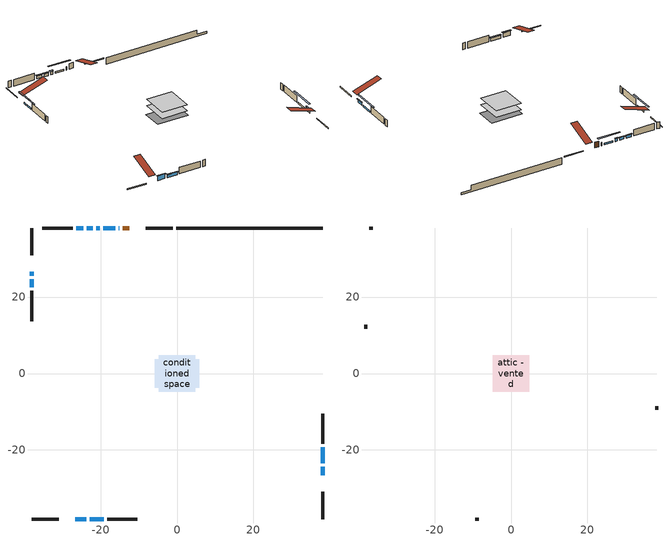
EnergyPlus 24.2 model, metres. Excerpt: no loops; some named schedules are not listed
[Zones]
conditioned space
 floor adiabatic (AdiabaticFloorConstruction): -4.79,-4.79 -4.79,4.79 4.79,4.79 4.79,-4.79 z0.67
 floor foundation (Slab1 construction): -5.84,-3.71 -5.84,3.71 5.84,3.71 5.84,-3.71 z-1.71
 wall outside (RimJoist1 construction): -1.07,38.07 -8.23,38.07 / -38.07,-38.07 -30.9,-38.07 / -38.07,38.07 -38.07,30.9 / 38.07,-38.07 38.07,-30.9 z0.67:0.97
 wall outside (AdiabaticWallConstruction 1): -12.54,38.07 -14.13,38.07 z0.67:2.7
 wall outside (AdiabaticWallConstruction): -15.06,38.07 -15.28,38.07 z0.67:1.89; -16.2,38.07 -19.33,38.07 / -38.07,26.59 -38.07,25.54 / -38.07,24.62 -38.07,22.53 / 38.07,-23.47 38.07,-19.31 z0.67:1.26; 38.07,-26.59 38.07,-24.4 z0.67:1.81; -20.26,38.07 -21.13,38.07 z0.67:1.74; -22.05,38.07 -23.6,38.07 z0.67:1.64; -24.53,38.07 -26.36,38.07 / -22.84,-38.07 -19.18,-38.07 z0.67:1.69; -26.59,-38.07 -23.77,-38.07 z0.67:2.3
 wall outside (Wall1 construction): -27.29,38.07 -35.2,38.07 / -18.25,-38.07 -10.34,-38.07 / -38.07,21.61 -38.07,13.69 / 38.07,-18.38 38.07,-10.47 z0.67:3.11
 wall foundation (FoundationWall1 construction): -0.14,38.07,-1.71 -0.14,38.07,0.67 34.25,38.07,0.67 34.25,38.07,-0.93 38.07,38.07,-0.93 38.07,38.07,-1.71
 window (WindowConstruction 6): -15.06,38.07 -15.27,38.07 z0.67:1.89
 window (WindowConstruction 8): -16.2,38.07 -19.33,38.07 z0.67:1.26
 window (WindowConstruction 9): -38.07,26.59 -38.07,25.55 z0.67:1.26
 window (WindowConstruction 10): -38.07,24.62 -38.07,22.54 z0.67:1.26
 window (WindowConstruction): 38.07,-26.59 38.07,-24.4 z0.67:1.81
 window (WindowConstruction 1): -20.26,38.07 -21.12,38.07 z0.67:1.74
 window (WindowConstruction 2): -22.05,38.07 -23.6,38.07 z0.67:1.64
 window (WindowConstruction 3): -24.53,38.07 -26.36,38.07 z0.67:1.68
 window (WindowConstruction 4): -26.59,-38.07 -23.77,-38.07 z0.67:2.29
 window (WindowConstruction 5): -22.84,-38.07 -19.18,-38.07 z0.67:1.68
 window (WindowConstruction 7): 38.07,-23.47 38.07,-19.31 z0.67:1.26
 door (Door): -12.54,38.07 -14.13,38.07 z0.67:2.7
 ceiling adiabatic (AdiabaticFloorConstruction): 4.79,-4.79 4.79,4.79 -4.79,4.79 -4.79,-4.79 z0.67
attic - vented
 floor to conditioned space (Floor1 construction Reversed): -4.78,-4.78 -4.78,4.78 4.78,4.78 4.78,-4.78 z3.11
 wall outside (Wall2 construction): -36.13,38.07 -37.14,38.07 / -9.41,-38.07 -8.4,-38.07 / -38.07,12.76 -38.07,11.76 / 38.07,-9.54 38.07,-8.53 z0.67:3.11
 roof outside (Roof1 construction): -11.61,38.07,3.11 -11.61,28.75,6.22 -9.16,28.75,6.22 -9.16,38.07,3.11; -27.52,-38.07,3.11 -27.52,-28.75,6.22 -29.97,-28.75,6.22 -29.97,-38.07,3.11; -38.07,27.52,3.11 -28.75,27.52,6.22 -28.75,29.97,6.22 -38.07,29.97,3.11; 38.07,-27.52,3.11 28.75,-27.52,6.22 28.75,-29.97,6.22 38.07,-29.97,3.11
shading: -21.97,38.07 -13.56,38.07 -13.56,38.48 -21.97,38.48 z3.89; -38.07,22.91 -38.07,29.23 -38.48,29.23 -38.48,22.91 z3.89; -38.07,19.9 -38.07,27.26 -38.48,27.26 -38.48,19.9 z3.89; 38.07,-24.2 38.07,-26.79 38.48,-26.79 38.48,-24.2 z2.01; -21.33,38.07 -20.06,38.07 -20.06,38.48 -21.33,38.48 z1.94; -23.8,38.07 -21.85,38.07 -21.85,38.48 -23.8,38.48 z1.84; -26.56,38.07 -24.33,38.07 -24.33,38.48 -26.56,38.48 z1.89; -23.57,-38.07 -26.79,-38.07 -26.79,-38.48 -23.57,-38.48 z2.5; -18.98,-38.07 -23.04,-38.07 -23.04,-38.48 -18.98,-38.48 z1.89; 38.07,-16.67 38.07,-26.11 38.48,-26.11 38.48,-16.67 z3.89
[Building]
Building 1: Terrain=Suburbs
[Site:Location]
Edmonton Intl AP_AB: Latitude {deg}=53.31; Longitude {deg}=-113.58; Time Zone {hr}=-7; Elevation {m}=723; Keep Site Location Information=Yes
[Site:GroundTemperature:Shallow]
-1.56185, -3.61833, -3.78302, -2.80711, 1.11059, 5.01004, 8.39065, 10.5322, 10.7141, 8.97234, 5.67794, 1.89811
[Site:WaterMainsTemperature]
Calculation Method=Schedule; Temperature Schedule=mains temperature schedule
[Material] Roughness=Rough; Thermal Absorptance=0.9
Name | Thickness {m} | Conductivity {W/m-K} | Density {kg/m3} | Specific Heat {J/kg-K} | Solar Absorptance | Visible Absorptance
asphalt or fiberglass shingles | 0.00635 | 0.162714 | 1121.4 | 1465.45 | 0.4 | 0.4
ceiling loosefill ins | 0.169333 | 0.0480833 | 16.02 | 1046.75 | 0.7 | 0.7
ceiling stud and cavity | 0.1397 | 0.146378 | 65.682 | 1177.47 | 0.7 | 0.7
concrete 4.0 in. | 0.1016 | 1.803125 | 2242.8 | 837.4 | 0.7 | 0.7
concrete 8.0 in. | 0.2032 | 1.803125 | 2242.8 | 837.4 | 0.7 | 0.7
door material | 0.04445 | 0.188738 | 512.64 | 1214.23 | 0.7 | 0.7
exterior vertical ins | 0.00553438 | 0.029427 | 32.04 | 1214.23 | 0.7 | 0.7
floor covering | 0.0127 | 0.0433444 | 54.468 | 1339.84 | 0.6 | 0.6
floor rigid ins; wall rigid ins | 0.512978 | 0.029427 | 32.04 | 1214.23 | 0.7 | 0.7
floor stud and cavity | 0.1397 | 1.75129 | 37.0049 | 1207.88 | 0.7 | 0.7
furniture material conditioned space 1 | 0.1524 | 0.115458 | 640.8 | 1214.23 | 0.6 | 0.6
gypsum board | 0.0127 | 0.160291 | 801 | 837.4 | 0.6 | 0.6
gypsum board 1 | 0.0127 | 0.160291 | 801 | 837.4 | 0.7 | 0.7
osb sheathing 0.5 in. | 0.0127 | 0.115458 | 512.64 | 1214.23 | 0.7 | 0.7
osb sheathing 0.75 in. | 0.01905 | 0.115458 | 512.64 | 1214.23 | 0.7 | 0.7
rim joist stud and cavity | 0.0508 | 0.153904 | 50.32683 | 1063.81 | 0.6 | 0.6
wall stud and cavity | 0.1397 | 0.0895467 | 139.0536 | 1170.24 | 0.7 | 0.7
wall stud and cavity 1 | 0.0889 | 6.1454 | 50.32683 | 1063.81 | 0.6 | 0.6
wall stud and cavity 2 | 0.0889 | 0.380278 | 52.3479 | 1209.89 | 0.7 | 0.7
wall stud and cavity 3 | 0.0889 | 0.391764 | 83.0341 | 1211.67 | 0.7 | 0.7
wood siding | 0.0254 | 0.102417 | 544.68 | 1172.36 | 0.4 | 0.4
wood siding 1 | 0.00254 | 0.102417 | 544.68 | 1172.36 | 0.4 | 0.4
wood siding 2; wood siding 3; wood siding 4 | 0.0254 | 0.102417 | 544.68 | 1172.36 | 0.7 | 0.7
[WindowMaterial:SimpleGlazingSystem]
Name | U-Factor {W/m2-K} | Solar Heat Gain Coefficient
WindowMaterial | 2.66696 | 0.54
WindowMaterial 1 | 2.67661 | 0.5
WindowMaterial 2 | 4.08646 | 0.55
WindowMaterial 3 | 2.671499 | 0.53
WindowMaterial 4 | 2.65901 | 0.57
WindowMaterial 5 | 5.00743 | 0.62
WindowMaterial 6 | 2.6908 | 0.46
WindowMaterial 7 | 2.69308 | 0.44
[Construction]
AdiabaticFloorConstruction: floor stud and cavity, floor rigid ins, osb sheathing 0.75 in., floor covering
AdiabaticWallConstruction: wood siding 3, wall rigid ins, wall stud and cavity 2, gypsum board
AdiabaticWallConstruction 1: wood siding 4, wall rigid ins, wall stud and cavity 2, gypsum board
Door: door material
Floor1 construction Reversed: gypsum board, ceiling stud and cavity, ceiling loosefill ins
FoundationWall1 construction: concrete 8.0 in., gypsum board 1
furniture construction conditioned space 1: furniture material conditioned space 1
PartitionWallConstruction: gypsum board, wall stud and cavity 3, gypsum board
RimJoist1 construction: wood siding 2, rim joist stud and cavity
Roof1 construction: asphalt or fiberglass shingles
Slab1 construction: concrete 4.0 in.
Wall1 construction: wood siding, osb sheathing 0.5 in., wall stud and cavity, gypsum board
Wall2 construction: wood siding 1, wall stud and cavity 1
WindowConstruction: WindowMaterial
WindowConstruction 1: WindowMaterial 1
WindowConstruction 10; WindowConstruction 7: WindowMaterial 6
WindowConstruction 2: WindowMaterial 2
WindowConstruction 3; WindowConstruction 5: WindowMaterial 3
WindowConstruction 4: WindowMaterial 4
WindowConstruction 6: WindowMaterial 5
WindowConstruction 8; WindowConstruction 9: WindowMaterial 7
[Zone] Multiplier=1; Part of Total Floor Area=Yes
Name | Volume {m3}
attic - vented | 46.1826
conditioned space | 449.2
[Space]
Name | Zone | Volume {m3}
attic - vented 1 | attic - vented | 46.1826
conditioned space 1 | conditioned space | 449.2
[ZoneInfiltration:EffectiveLeakageArea]
infil attic - vented 1: Zone or Space=attic - vented 1; Schedule=Always On Discrete; Effective Air Leakage Area {cm2}=3185.04; Stack Coefficient=0.000385605; Wind Coefficient=1.32676e-05
[ZoneMixing]
whole house fan mix: Zone or Space=attic - vented; Schedule=Always On Continuous; Design Flow Rate Calculation Method=Flow/Zone; Design Flow Rate {m3/s}=0; Source Zone or Space=conditioned space
[SurfaceProperty:ExposedFoundationPerimeter]
Slab1: Exposed Perimeter Calculation Method=TotalExposedPerimeter; Total Exposed Perimeter {m}=38.203
[InternalMass] Zone or ZoneList=conditioned space; Space or SpaceList=conditioned space 1
Name | Construction | Surface Area {m2}
furniture mass conditioned space 1 | furniture construction conditioned space 1 | 71.3198
partition wall mass | PartitionWallConstruction | 178.3
[Lights]
interior lighting: Zone or ZoneList or Space or SpaceList=conditioned space 1; Schedule=interior lighting schedule; Design Level Calculation Method=LightingLevel; Lighting Level {W}=343.2; Return Air Fraction=0; Fraction Radiant=0.6; Fraction Visible=0.2; Fraction Replaceable=1
[People]
occupants: Zone or ZoneList or Space or SpaceList=conditioned space 1; Number of People Schedule=occupants schedule; Number of People Calculation Method=People; Number of People=3; Fraction Radiant=0.314171; Sensible Heat Fraction=0.56303; Activity Level Schedule=occupants activity schedule; Carbon Dioxide Generation Rate {m3/s-W}=0; Enable ASHRAE 55 Comfort Warnings=No; Mean Radiant Temperature Calculation Type=EnclosureAveraged
[ElectricEquipment] Zone or ZoneList or Space or SpaceList=conditioned space 1; Design Level Calculation Method=EquipmentLevel
Name | Schedule | Design Level {W} | Fraction Latent | Fraction Radiant | Fraction Lost
clothes dryer | clothes dryer schedule | 140.772 | 0.015 | 0.081 | 0.85
clothes washer | clothes washer schedule | 32.1985 | 0.03 | 0.162 | 0.7
cooking range | cooking range schedule | 215.147 | 0.08 | 0.432 | 0.2
dishwasher | dishwasher schedule | 66.8632 | 0.3 | 0.18 | 0.4
fridge | fridge schedule | 72.9452 | 0 | 0.6 | 0
mech vent bath fan 0 | mech vent bath fan 0 schedule | 50.2 | 0 | 0 | 1
mech vent bath fan 1 | mech vent bath fan 1 schedule | 50.2 | 0 | 0 | 1
mech vent house fan | mech vent house fan schedule | 0 | 0 | 0 | 1
mech vent house fan cfis | mech vent house fan cfis schedule | 0 | 0 | 0 | 0
mech vent range fan 0 | mech vent range fan 0 schedule | 57 | 0 | 0 | 1
misc plug loads | misc plug loads schedule | 494.7 | 0.045 | 0.513 | 0.1
whole house fan | Always On Discrete | 0 | 0 | 0 | 1
[OtherEquipment] Zone or ZoneList or Space or SpaceList=conditioned space 1; Design Level Calculation Method=EquipmentLevel
Name | Fuel Type | Schedule | Design Level {W} | Fraction Latent | Fraction Radiant | Fraction Lost
clothes dryer 1 | Electricity | clothes dryer schedule | 0 | 0.015 | 0.081 | 0.85
cooking range 1 | Electricity | cooking range schedule | 0 | 0.08 | 0.432 | 0.2
general water use latent | None | general water use schedule | 62.594 | 1 | 0 | 0
general water use sensible | None | general water use schedule | -61.6891 | 0 | 0.6 | 0
mech vent house fan latent load | None | Always On Discrete | 0 | 1 | 0 | 0
mech vent house fan sensible load | None | Always On Discrete | 0 | 0 | 0 | 0
water heater energy adjustment1 | NaturalGas | Always On Discrete | 0.01 | 0 | 0 | 1
[ZoneInfiltration:DesignFlowRate] Zone or ZoneList or Space or SpaceList=conditioned space 1; Schedule=Always On Discrete; Design Flow Rate Calculation Method=Flow/Zone; Design Flow Rate {m3/s}=0
infil flow; natural vent flow; whole house fan flow
[AvailabilityManager:Scheduled]
furnace airloop Availability Manager: Schedule=Always On Discrete
[Foundation:Kiva]
Foundation Kiva 1: Initial Indoor Air Temperature {C}=18; Wall Height Above Grade {m}=0.670011; Wall Depth Below Slab {m}=0.2032; Custom Block Material Name 1=exterior vertical ins; Custom Block Depth 1 {m}=2.38; Custom Block X Position 1 {m}=0.2159; Custom Block Z Position 1 {m}=0
[Foundation:Kiva:Settings]
Soil Conductivity {W/m-K}=0.849921; Soil Density {kg/m3}=1842.3; Soil Specific Heat {J/kg-K}=418.7; Ground Solar Absorptivity=0.9; Ground Thermal Absorptivity=0.9; Ground Surface Roughness {m}=0.03; Far-Field Width {m}=40; Deep-Ground Boundary Condition=ZeroFlux; Deep-Ground Depth {m}=40; Minimum Cell Dimension {m}=0.2; Maximum Cell Growth Coefficient=3; Simulation Timestep=Timestep
[Exterior:Lights]
exterior lighting: Schedule=exterior lighting schedule; Design Level {W}=75.6
[EnergyManagementSystem:GlobalVariable]
furnace_airloop_Fan_RTF
infil_program_Qfan
infil_program_Qinf
natural_vent_program_Qnv
natural_vent_program_Qwhf
[EnergyManagementSystem:Sensor]
Name | Output:Variable or Output:Meter Index Key | Output:Variable or Output:Meter
airflow_gain | infil flow | Infiltration Sensible Heat Gain Energy
airflow_gain_1 | natural vent flow | Infiltration Sensible Heat Gain Energy
airflow_gain_2 | whole house fan flow | Infiltration Sensible Heat Gain Energy
airflow_loss | infil flow | Infiltration Sensible Heat Loss Energy
airflow_loss_1 | natural vent flow | Infiltration Sensible Heat Loss Energy
airflow_loss_2 | whole house fan flow | Infiltration Sensible Heat Loss Energy
clg_load_cond |  | Cooling:EnergyTransfer:Zone:CONDITIONED SPACE
clg_sp_s; clg_sp_s_1 | cooling setpoint | Schedule Value
clothes_dryer_exhaust_0_sch_s | clothes dryer exhaust 0 schedule | Schedule Value
cool_season | cooling season schedule | Schedule Value
htg_load_cond |  | Heating:EnergyTransfer:Zone:CONDITIONED SPACE
htg_sp_s; htg_sp_s_1 | heating setpoint | Schedule Value
ig_ee_conv | clothes dryer | Electric Equipment Convective Heating Energy
ig_ee_conv_2 | cooking range | Electric Equipment Convective Heating Energy
ig_ee_conv_4 | fridge | Electric Equipment Convective Heating Energy
ig_ee_conv_5 | misc plug loads | Electric Equipment Convective Heating Energy
ig_ee_conv_6 | whole house fan | Electric Equipment Convective Heating Energy
ig_ee_rad | clothes dryer | Electric Equipment Radiant Heating Energy
ig_ee_rad_2 | cooking range | Electric Equipment Radiant Heating Energy
ig_ee_rad_4 | fridge | Electric Equipment Radiant Heating Energy
ig_ee_rad_5 | misc plug loads | Electric Equipment Radiant Heating Energy
ig_ee_rad_6 | whole house fan | Electric Equipment Radiant Heating Energy
ig_lgt_conv | interior lighting | Lights Convective Heating Energy
ig_lgt_rad | interior lighting | Lights Radiant Heating Energy
ig_lgt_vis | interior lighting | Lights Visible Radiation Heating Energy
ig_oe_conv | clothes dryer 1 | Other Equipment Convective Heating Energy
ig_oe_conv_1 | cooking range 1 | Other Equipment Convective Heating Energy
ig_oe_conv_2 | general water use latent | Other Equipment Convective Heating Energy
ig_oe_conv_3 | general water use sensible | Other Equipment Convective Heating Energy
ig_oe_conv_4 | water heater energy adjustment1 | Other Equipment Convective Heating Energy
ig_oe_rad | clothes dryer 1 | Other Equipment Radiant Heating Energy
ig_oe_rad_1 | cooking range 1 | Other Equipment Radiant Heating Energy
ig_oe_rad_2 | general water use latent | Other Equipment Radiant Heating Energy
ig_oe_rad_3 | general water use sensible | Other Equipment Radiant Heating Energy
ig_oe_rad_4 | water heater energy adjustment1 | Other Equipment Radiant Heating Energy
ig_ppl_conv | occupants | People Convective Heating Energy
ig_ppl_rad | occupants | People Radiant Heating Energy
im_conv | furniture mass conditioned space 1 | Surface Inside Face Convection Heat Gain Energy
im_conv_1 | partition wall mass | Surface Inside Face Convection Heat Gain Energy
im_ig | furniture mass conditioned space 1 | Surface Inside Face Internal Gains Radiation Heat Gain Energy
im_ig_1 | partition wall mass | Surface Inside Face Internal Gains Radiation Heat Gain Energy
im_lgt | furniture mass conditioned space 1 | Surface Inside Face Lights Radiation Heat Gain Energy
im_lgt_1 | partition wall mass | Surface Inside Face Lights Radiation Heat Gain Energy
im_sol | furniture mass conditioned space 1 | Surface Inside Face Solar Radiation Heat Gain Energy
im_sol_1 | partition wall mass | Surface Inside Face Solar Radiation Heat Gain Energy
im_surf | furniture mass conditioned space 1 | Surface Inside Face Net Surface Thermal Radiation Heat Gain Energy
im_surf_1 | partition wall mass | Surface Inside Face Net Surface Thermal Radiation Heat Gain Energy
mech_vent_bath_fan_0_sch_s | mech vent bath fan 0 schedule | Schedule Value
mech_vent_bath_fan_1_sch_s | mech vent bath fan 1 schedule | Schedule Value
mech_vent_range_fan_0_sch_s | mech vent range fan 0 schedule | Schedule Value
mv_conv | mech vent bath fan 0 | Electric Equipment Convective Heating Energy
mv_conv_1 | mech vent bath fan 1 | Electric Equipment Convective Heating Energy
mv_conv_2 | mech vent house fan | Electric Equipment Convective Heating Energy
mv_conv_3 | mech vent house fan cfis | Electric Equipment Convective Heating Energy
mv_conv_4 | mech vent range fan 0 | Electric Equipment Convective Heating Energy
mv_conv_5 | mech vent house fan latent load | Other Equipment Convective Heating Energy
mv_conv_6 | mech vent house fan sensible load | Other Equipment Convective Heating Energy
mv_rad | mech vent bath fan 0 | Electric Equipment Radiant Heating Energy
mv_rad_1 | mech vent bath fan 1 | Electric Equipment Radiant Heating Energy
mv_rad_2 | mech vent house fan | Electric Equipment Radiant Heating Energy
mv_rad_3 | mech vent house fan cfis | Electric Equipment Radiant Heating Energy
mv_rad_4 | mech vent range fan 0 | Electric Equipment Radiant Heating Energy
mv_rad_5 | mech vent house fan latent load | Other Equipment Radiant Heating Energy
mv_rad_6 | mech vent house fan sensible load | Other Equipment Radiant Heating Energy
natural_vent_s | natural vent schedule | Schedule Value
out_pb_s |  | Site Outdoor Air Barometric Pressure
out_wt_s |  | Site Outdoor Air Humidity Ratio
site_vw_s |  | Site Wind Speed
ss_back_out | Window1 | Surface Window Shortwave from Zone Back Out Window Heat Transfer Rate
ss_back_out_1 | Window11 | Surface Window Shortwave from Zone Back Out Window Heat Transfer Rate
ss_back_out_10 | Window9 | Surface Window Shortwave from Zone Back Out Window Heat Transfer Rate
ss_back_out_2 | Window14 | Surface Window Shortwave from Zone Back Out Window Heat Transfer Rate
ss_back_out_3 | Window15 | Surface Window Shortwave from Zone Back Out Window Heat Transfer Rate
ss_back_out_4 | Window2 | Surface Window Shortwave from Zone Back Out Window Heat Transfer Rate
ss_back_out_5 | Window3 | Surface Window Shortwave from Zone Back Out Window Heat Transfer Rate
ss_back_out_6 | Window4 | Surface Window Shortwave from Zone Back Out Window Heat Transfer Rate
ss_back_out_7 | Window5 | Surface Window Shortwave from Zone Back Out Window Heat Transfer Rate
ss_back_out_8 | Window6 | Surface Window Shortwave from Zone Back Out Window Heat Transfer Rate
ss_back_out_9 | Window7 | Surface Window Shortwave from Zone Back Out Window Heat Transfer Rate
ss_conv | Door1 | Surface Inside Face Convection Heat Gain Energy
ss_conv_1 | Window1 | Surface Inside Face Convection Heat Gain Energy
ss_conv_10 | Window7 | Surface Inside Face Convection Heat Gain Energy
ss_conv_11 | Window9 | Surface Inside Face Convection Heat Gain Energy
ss_conv_2 | Window11 | Surface Inside Face Convection Heat Gain Energy
ss_conv_3 | Window14 | Surface Inside Face Convection Heat Gain Energy
ss_conv_4 | Window15 | Surface Inside Face Convection Heat Gain Energy
ss_conv_5 | Window2 | Surface Inside Face Convection Heat Gain Energy
ss_conv_6 | Window3 | Surface Inside Face Convection Heat Gain Energy
ss_conv_7 | Window4 | Surface Inside Face Convection Heat Gain Energy
ss_conv_8 | Window5 | Surface Inside Face Convection Heat Gain Energy
ss_conv_9 | Window6 | Surface Inside Face Convection Heat Gain Energy
ss_ig | Door1 | Surface Inside Face Internal Gains Radiation Heat Gain Energy
ss_ig_1 | Window1 | Surface Inside Face Internal Gains Radiation Heat Gain Energy
ss_ig_10 | Window7 | Surface Inside Face Internal Gains Radiation Heat Gain Energy
ss_ig_11 | Window9 | Surface Inside Face Internal Gains Radiation Heat Gain Energy
ss_ig_2 | Window11 | Surface Inside Face Internal Gains Radiation Heat Gain Energy
ss_ig_3 | Window14 | Surface Inside Face Internal Gains Radiation Heat Gain Energy
ss_ig_4 | Window15 | Surface Inside Face Internal Gains Radiation Heat Gain Energy
ss_ig_5 | Window2 | Surface Inside Face Internal Gains Radiation Heat Gain Energy
ss_ig_6 | Window3 | Surface Inside Face Internal Gains Radiation Heat Gain Energy
ss_ig_7 | Window4 | Surface Inside Face Internal Gains Radiation Heat Gain Energy
ss_ig_8 | Window5 | Surface Inside Face Internal Gains Radiation Heat Gain Energy
ss_ig_9 | Window6 | Surface Inside Face Internal Gains Radiation Heat Gain Energy
ss_lgt | Door1 | Surface Inside Face Lights Radiation Heat Gain Energy
ss_sol | Door1 | Surface Inside Face Solar Radiation Heat Gain Energy
ss_surf | Door1 | Surface Inside Face Net Surface Thermal Radiation Heat Gain Energy
ss_surf_1 | Window1 | Surface Inside Face Net Surface Thermal Radiation Heat Gain Energy
ss_surf_10 | Window7 | Surface Inside Face Net Surface Thermal Radiation Heat Gain Energy
ss_surf_11 | Window9 | Surface Inside Face Net Surface Thermal Radiation Heat Gain Energy
ss_surf_2 | Window11 | Surface Inside Face Net Surface Thermal Radiation Heat Gain Energy
ss_surf_3 | Window14 | Surface Inside Face Net Surface Thermal Radiation Heat Gain Energy
ss_surf_4 | Window15 | Surface Inside Face Net Surface Thermal Radiation Heat Gain Energy
ss_surf_5 | Window2 | Surface Inside Face Net Surface Thermal Radiation Heat Gain Energy
ss_surf_6 | Window3 | Surface Inside Face Net Surface Thermal Radiation Heat Gain Energy
ss_surf_7 | Window4 | Surface Inside Face Net Surface Thermal Radiation Heat Gain Energy
ss_surf_8 | Window5 | Surface Inside Face Net Surface Thermal Radiation Heat Gain Energy
ss_surf_9 | Window6 | Surface Inside Face Net Surface Thermal Radiation Heat Gain Energy
ss_trans_in | Window1 | Surface Window Transmitted Solar Radiation Rate
ss_trans_in_1 | Window11 | Surface Window Transmitted Solar Radiation Rate
ss_trans_in_10 | Window9 | Surface Window Transmitted Solar Radiation Rate
ss_trans_in_2 | Window14 | Surface Window Transmitted Solar Radiation Rate
ss_trans_in_3 | Window15 | Surface Window Transmitted Solar Radiation Rate
ss_trans_in_4 | Window2 | Surface Window Transmitted Solar Radiation Rate
ss_trans_in_5 | Window3 | Surface Window Transmitted Solar Radiation Rate
ss_trans_in_6 | Window4 | Surface Window Transmitted Solar Radiation Rate
ss_trans_in_7 | Window5 | Surface Window Transmitted Solar Radiation Rate
ss_trans_in_8 | Window6 | Surface Window Transmitted Solar Radiation Rate
ss_trans_in_9 | Window7 | Surface Window Transmitted Solar Radiation Rate
ss_trans_out | Window1 | Surface Inside Face Initial Transmitted Diffuse Transmitted Out Window Solar Radiation Rate
ss_trans_out_1 | Window11 | Surface Inside Face Initial Transmitted Diffuse Transmitted Out Window Solar Radiation Rate
ss_trans_out_10 | Window9 | Surface Inside Face Initial Transmitted Diffuse Transmitted Out Window Solar Radiation Rate
ss_trans_out_2 | Window14 | Surface Inside Face Initial Transmitted Diffuse Transmitted Out Window Solar Radiation Rate
ss_trans_out_3 | Window15 | Surface Inside Face Initial Transmitted Diffuse Transmitted Out Window Solar Radiation Rate
ss_trans_out_4 | Window2 | Surface Inside Face Initial Transmitted Diffuse Transmitted Out Window Solar Radiation Rate
ss_trans_out_5 | Window3 | Surface Inside Face Initial Transmitted Diffuse Transmitted Out Window Solar Radiation Rate
ss_trans_out_6 | Window4 | Surface Inside Face Initial Transmitted Diffuse Transmitted Out Window Solar Radiation Rate
ss_trans_out_7 | Window5 | Surface Inside Face Initial Transmitted Diffuse Transmitted Out Window Solar Radiation Rate
ss_trans_out_8 | Window6 | Surface Inside Face Initial Transmitted Diffuse Transmitted Out Window Solar Radiation Rate
ss_trans_out_9 | Window7 | Surface Inside Face Initial Transmitted Diffuse Transmitted Out Window Solar Radiation Rate
s_conv | Floor1 | Surface Inside Face Convection Heat Gain Energy
s_conv_1 | FoundationWall1 | Surface Inside Face Convection Heat Gain Energy
s_conv_10 | Wall1:180 | Surface Inside Face Convection Heat Gain Energy
s_conv_11 | Wall1:270 | Surface Inside Face Convection Heat Gain Energy
s_conv_12 | Wall1:90 | Surface Inside Face Convection Heat Gain Energy
s_conv_2 | inferred conditioned ceiling | Surface Inside Face Convection Heat Gain Energy
s_conv_3 | inferred conditioned floor | Surface Inside Face Convection Heat Gain Energy
s_conv_4 | RimJoist1:0 | Surface Inside Face Convection Heat Gain Energy
s_conv_5 | RimJoist1:180 | Surface Inside Face Convection Heat Gain Energy
s_conv_6 | RimJoist1:270 | Surface Inside Face Convection Heat Gain Energy
s_conv_7 | RimJoist1:90 | Surface Inside Face Convection Heat Gain Energy
s_conv_8 | Slab1 | Surface Inside Face Convection Heat Gain Energy
s_conv_9 | Wall1:0 | Surface Inside Face Convection Heat Gain Energy
s_ig | Floor1 | Surface Inside Face Internal Gains Radiation Heat Gain Energy
s_ig_1 | FoundationWall1 | Surface Inside Face Internal Gains Radiation Heat Gain Energy
s_ig_10 | Wall1:180 | Surface Inside Face Internal Gains Radiation Heat Gain Energy
s_ig_11 | Wall1:270 | Surface Inside Face Internal Gains Radiation Heat Gain Energy
s_ig_12 | Wall1:90 | Surface Inside Face Internal Gains Radiation Heat Gain Energy
s_ig_2 | inferred conditioned ceiling | Surface Inside Face Internal Gains Radiation Heat Gain Energy
s_ig_3 | inferred conditioned floor | Surface Inside Face Internal Gains Radiation Heat Gain Energy
s_ig_4 | RimJoist1:0 | Surface Inside Face Internal Gains Radiation Heat Gain Energy
s_ig_5 | RimJoist1:180 | Surface Inside Face Internal Gains Radiation Heat Gain Energy
s_ig_6 | RimJoist1:270 | Surface Inside Face Internal Gains Radiation Heat Gain Energy
s_ig_7 | RimJoist1:90 | Surface Inside Face Internal Gains Radiation Heat Gain Energy
s_ig_8 | Slab1 | Surface Inside Face Internal Gains Radiation Heat Gain Energy
